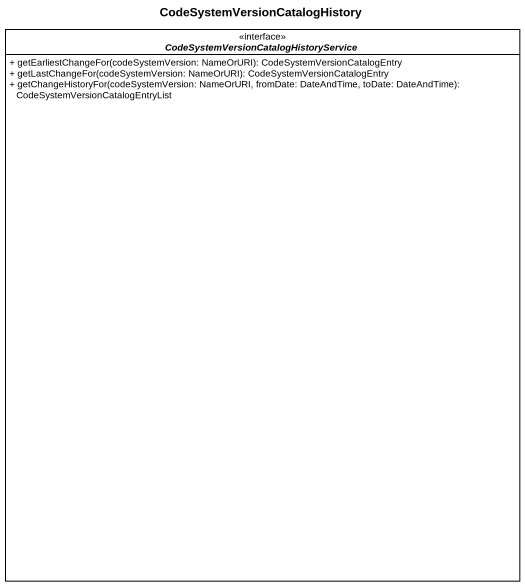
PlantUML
@startuml
title CodeSystemVersionCatalogHistory
hide circle
hide empty members
skinparam classAttributeIconSize 0
interface "CodeSystemVersionCatalogHistoryService" as CodeSystemVersionCatalogHist <<interface>> {
  + getEarliestChangeFor(codeSystemVersion: NameOrURI): CodeSystemVersionCatalogEntry
  + getLastChangeFor(codeSystemVersion: NameOrURI): CodeSystemVersionCatalogEntry
  + getChangeHistoryFor(codeSystemVersion: NameOrURI, fromDate: DateAndTime, toDate: DateAndTime): CodeSystemVersionCatalogEntryList
}
@enduml
